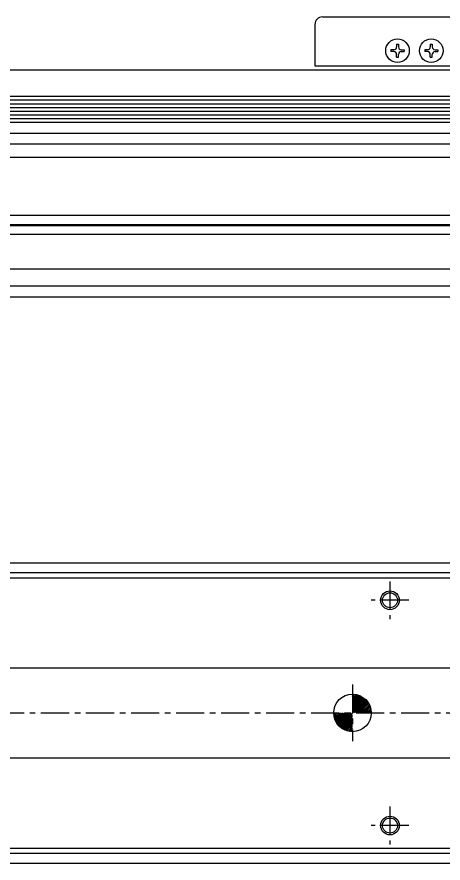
# Model space of a CAD drawing. Extents: x -805 to -78, y -172 to 306.
# Drawn here: x -558.4 to -444.8, y -137.2 to 88.2 of the extents above; entities that cross this region are included whole.
import ezdxf

# ---------------------------------------------------------------- set-up
doc = ezdxf.new("R2010")
doc.units = 0
doc.linetypes.add('CENTER', pattern=[12, 7.5, -1.5, 1.5, -1.5])
doc.linetypes.add('CONTINOUS', pattern=[0])
doc.layers.get('0').update_dxf_attribs({"linetype": 'CONTINUOUS'})
doc.layers.add('CENTER', color=1, linetype='CENTER')

# ---------------------------------------------------------------- blocks, each defined once
blk = doc.blocks.new('*X6')
at = {"color": 0, "linetype": 'CONTINOUS'}
for p, q in [((-335.42, 150.03), (-335.35, 150.1)), ((-335.42, 149.8), (-335.14, 150.09)), ((-335.42, 149.58), (-334.94, 150.06)), ((-335.42, 149.36), (-334.76, 150.02)), ((-335.42, 149.13), (-334.59, 149.96)), ((-335.42, 148.91), (-334.43, 149.9)), ((-335.42, 148.69), (-334.28, 149.83)), ((-335.42, 148.46), (-334.14, 149.75)), ((-335.42, 148.24), (-334, 149.66)), ((-335.42, 148.01), (-333.87, 149.57)), ((-335.42, 147.79), (-333.75, 149.46)), ((-335.39, 147.6), (-333.64, 149.35)), ((-335.16, 147.6), (-333.53, 149.24)), ((-334.94, 147.6), (-333.43, 149.11)), ((-334.72, 147.6), (-333.34, 148.98)), ((-334.49, 147.6), (-333.25, 148.84)), ((-334.27, 147.6), (-333.17, 148.7)), ((-334.04, 147.6), (-333.11, 148.54)), ((-333.82, 147.6), (-333.05, 148.38)), ((-333.6, 147.6), (-333, 148.21)), ((-333.37, 147.6), (-332.96, 148.02)), ((-333.15, 147.6), (-332.93, 147.82)), ((-337.92, 147.53), (-337.85, 147.6)), ((-337.91, 147.32), (-337.62, 147.6)), ((-337.88, 147.13), (-337.4, 147.6)), ((-337.83, 146.95), (-337.17, 147.6)), ((-337.78, 146.77), (-336.95, 147.6)), ((-337.72, 146.61), (-336.73, 147.6)), ((-337.65, 146.46), (-336.5, 147.6)), ((-337.57, 146.32), (-336.28, 147.6)), ((-337.48, 146.18), (-336.06, 147.6)), ((-337.38, 146.05), (-335.83, 147.6)), ((-337.28, 145.93), (-335.61, 147.6)), ((-337.17, 145.82), (-335.42, 147.57)), ((-337.06, 145.71), (-335.42, 147.34)), ((-336.93, 145.61), (-335.42, 147.12)), ((-336.8, 145.52), (-335.42, 146.9)), ((-336.66, 145.43), (-335.42, 146.67)), ((-332.93, 147.6), (-332.92, 147.61)), ((-336.52, 145.36), (-335.42, 146.45)), ((-336.36, 145.29), (-335.42, 146.23)), ((-336.2, 145.23), (-335.42, 146)), ((-336.02, 145.18), (-335.42, 145.78)), ((-335.84, 145.14), (-335.42, 145.56)), ((-335.64, 145.11), (-335.42, 145.33)), ((-335.43, 145.1), (-335.42, 145.11))]:
    blk.add_line(p, q, dxfattribs=at)

msp = doc.modelspace()

# ---------------------------------------------------------------- linework, layer by layer
at = {"color": 7, "linetype": 'CONTINOUS'}
for p, q in [((-476.95, 88.23), (-433.95, 88.23)), ((-478.95, 86.23), (-478.95, 75.23)), ((-457.95, 79.48), (-458.7, 79.48)), ((-458.7, 79.48), (-458.7, 78.98)), ((-457.95, 78.98), (-458.7, 78.98)), ((-457.2, 80.98), (-456.7, 80.98)), ((-457.2, 80.98), (-457.2, 80.23)), ((-456.7, 80.98), (-456.7, 80.23)), ((-455.95, 79.48), (-455.2, 79.48)), ((-455.95, 78.98), (-455.2, 78.98)), ((-455.2, 79.48), (-455.2, 78.98)), ((-448.95, 79.48), (-449.7, 79.48)), ((-449.7, 79.48), (-449.7, 78.98)), ((-448.95, 78.98), (-449.7, 78.98)), ((-448.2, 80.98), (-447.7, 80.98)), ((-448.2, 80.98), (-448.2, 80.23)), ((-447.7, 80.98), (-447.7, 80.23)), ((-446.95, 79.48), (-446.2, 79.48)), ((-446.95, 78.98), (-446.2, 78.98)), ((-446.2, 79.48), (-446.2, 78.98)), ((-457.2, 77.48), (-457.2, 78.23)), ((-457.2, 77.48), (-456.7, 77.48)), ((-456.7, 77.48), (-456.7, 78.23)), ((-448.2, 77.48), (-448.2, 78.23)), ((-448.2, 77.48), (-447.7, 77.48)), ((-447.7, 77.48), (-447.7, 78.23)), ((-478.95, 75.23), (-434.95, 75.23)), ((-626.95, 74.13), (-91.95, 74.13)), ((-625.95, 67.11), (-92.95, 67.11)), ((-625.95, 66.11), (-92.95, 66.11)), ((-625.95, 65.12), (-92.95, 65.12)), ((-625.95, 64.13), (-92.95, 64.13)), ((-625.95, 63.14), (-92.95, 63.14)), ((-625.95, 62.14), (-92.95, 62.14)), ((-625.95, 61.15), (-92.95, 61.15)), ((-625.95, 60.16), (-92.95, 60.16)), ((-626.95, 57.24), (-91.95, 57.24)), ((-625.95, 54.38), (-92.95, 54.38)), ((-625.95, 50.88), (-92.95, 50.88)), ((-628.95, 35.46), (-92.95, 35.46)), ((-625.95, 32.93), (-92.95, 32.93)), ((-625.95, 32.63), (-92.95, 32.63)), ((-628.95, 30.39), (-92.95, 30.39)), ((-626.95, 21.13), (-91.95, 21.13)), ((-626.95, 16.63), (-91.95, 16.63)), ((-625.95, 13.63), (-92.95, 13.63)), ((-626.95, -57.16), (-91.95, -57.16)), ((-626.95, -59.76), (-91.95, -59.76)), ((-626.95, -61.16), (-91.95, -61.16)), ((-625.95, -85.16), (-92.95, -85.16)), ((-625.95, -109.16), (-92.95, -109.16)), ((-626.95, -133.16), (-91.95, -133.16)), ((-626.95, -134.56), (-91.95, -134.56)), ((-626.95, -137.16), (-91.95, -137.16))]:
    msp.add_line(p, q, dxfattribs=at)
for centre, radius in [((-456.95, 79.23), 3.15), ((-447.95, 79.23), 3.15), ((-458.95, -67.16), 2.5), ((-458.95, -67.16), 2), ((-468.95, -97.16), 5), ((-458.95, -127.16), 2.5), ((-458.95, -127.16), 2)]:
    msp.add_circle(centre, radius, dxfattribs=at)
for centre, radius, start, end in [((-476.95, 86.23), 2, 90, 180), ((-457.95, 80.23), 0.748, 270, 0), ((-457.95, 78.23), 0.748, 0, 90.0001), ((-455.95, 80.23), 0.748, 180, 270), ((-455.95, 78.23), 0.748, 90, 180), ((-448.95, 80.23), 0.748, 270, 0), ((-448.95, 78.23), 0.748, 0, 90.0001), ((-446.95, 80.23), 0.748, 180, 270), ((-446.95, 78.23), 0.748, 90, 180)]:
    msp.add_arc(centre, radius, start, end, dxfattribs=at)
at = {"layer": 'CENTER', "color": 1, "linetype": 'CENTER'}
for p, q in [((-458.95, -62.12), (-458.95, -72.2)), ((-453.91, -67.16), (-463.99, -67.16)), ((-468.95, -89.62), (-468.95, -104.7)), ((-671.98, -97.16), (-82.02, -97.16)), ((-458.95, -122.12), (-458.95, -132.2)), ((-453.91, -127.16), (-463.99, -127.16))]:
    msp.add_line(p, q, dxfattribs=at)

# ---------------------------------------------------------------- block references
at = {"color": 7, "linetype": 'CONTINUOUS', "xscale": 2, "yscale": 2, "zscale": 2}
msp.add_blockref('*X6', (201.9, -392.37), dxfattribs=at)

doc.saveas('drawing.dxf')
